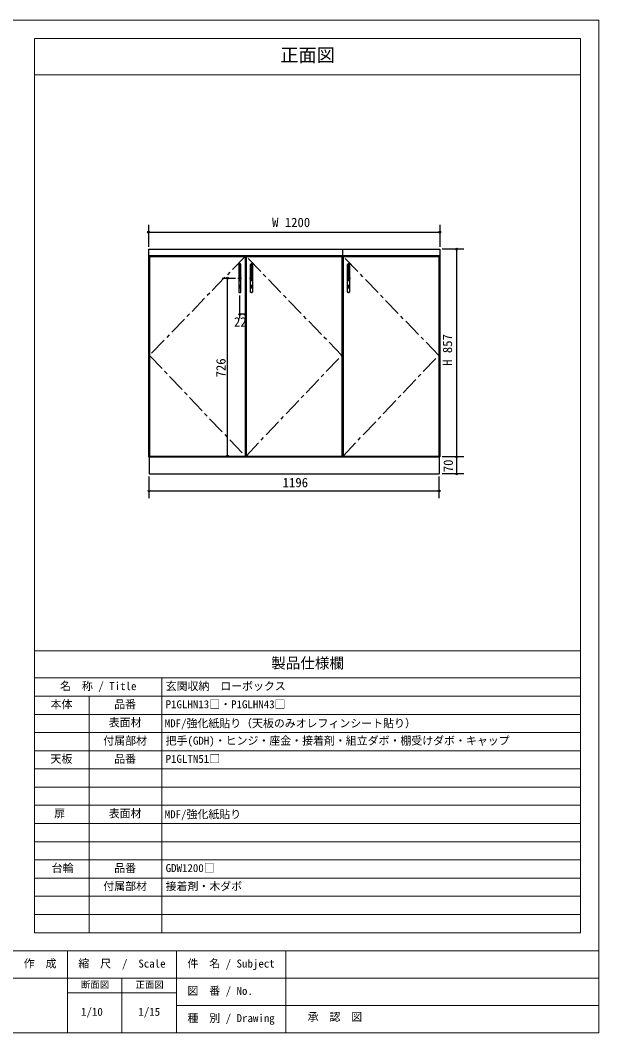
# Model space of a CAD drawing. Units: millimetres on the paper, enlarged 5 times, with parts at other scales. Extents: x -1044 to 931, y -502 to 889.
# Drawn here: x 136 to 931, y -502 to 889 of the extents above; entities that cross this region are included whole.
import ezdxf
from ezdxf.enums import TextEntityAlignment as Align

# ---------------------------------------------------------------- set-up
doc = ezdxf.new("R2010")
doc.units = ezdxf.units.MM
doc.header["$LTSCALE"] = 5
doc.header["$PDMODE"] = 32
doc.header["$PDSIZE"] = 2.5
doc.linetypes.add('CHAIN1', pattern=[8, 5, -1, 1, -1])
doc.layers.add('0-0_0', color=7, linetype='Continuous', lineweight=18)
doc.layers.add('1-0_H-SYM', color=7, linetype='Continuous')
doc.styles.add('ＭＳ ゴシック', font='')
doc.styles.get('ＭＳ ゴシック').set_extended_font_data('MS Gothic')

msp = doc.modelspace()

# ---------------------------------------------------------------- linework, layer by layer
at = {"layer": '0-0_0'}
for p, q in [((931.044, 889.147), (931.044, -502.103)), ((156.044, 864.147), (156.044, -364.603)), ((156.044, 864.147), (906.044, 864.147)), ((906.044, 864.147), (906.044, -364.603)), ((156.044, 814.147), (906.044, 814.147)), ((156.044, 22.897), (906.044, 22.897)), ((156.044, -14.603), (906.044, -14.603)), ((331.044, -14.603), (331.044, -364.603)), ((156.044, -39.603), (906.044, -39.603)), ((231.044, -39.603), (231.044, -364.603)), ((156.044, -64.603), (906.044, -64.603)), ((156.044, -89.603), (906.044, -89.603)), ((156.044, -114.603), (906.044, -114.603)), ((156.044, -139.603), (906.044, -139.603)), ((156.044, -164.603), (906.044, -164.603)), ((156.044, -189.603), (906.044, -189.603)), ((156.044, -214.603), (906.044, -214.603)), ((156.044, -239.603), (906.044, -239.603)), ((156.044, -264.603), (906.044, -264.603)), ((156.044, -289.603), (906.044, -289.603)), ((156.044, -314.603), (906.044, -314.603)), ((156.044, -339.603), (906.044, -339.603)), ((906.044, -364.603), (156.044, -364.603)), ((156.044, -364.603), (906.044, -364.603)), ((-1043.956, -389.603), (931.044, -389.603)), ((201.044, -389.603), (201.044, -502.103)), ((351.044, -502.103), (351.044, -389.603)), ((501.044, -502.103), (501.044, -389.603)), ((931.044, -427.103), (-643.956, -427.103)), ((276.044, -427.103), (276.044, -502.103)), ((201.044, -447.103), (351.044, -447.103)), ((931.044, -464.603), (351.044, -464.603)), ((931.044, -502.103), (-1043.956, -502.103))]:
    msp.add_line(p, q, dxfattribs=at)
msp.add_lwpolyline([(-1043.956, -502.103), (-1043.956, 889.147), (931.044, 889.147)], dxfattribs=at)
at = {"layer": '1-0_H-SYM', "color": 4}
for p, q in [((312.54, 608.022), (312.54, 578.022)), ((712.54, 608.022), (712.54, 578.022)), ((312.54, 598.022), (712.54, 598.022)), ((745.873, 574.688), (715.873, 574.688)), ((735.873, 265.688), (735.873, 574.688)), ((413.482, 534.688), (431.815, 534.688)), ((420.873, 290.355), (420.873, 534.688)), ((437.873, 479.473), (437.873, 510.715)), ((445.207, 485.062), (437.873, 485.062)), ((745.873, 289.022), (715.873, 289.022)), ((745.873, 265.688), (715.873, 265.688)), ((313.207, 232.355), (313.207, 262.355)), ((711.873, 232.355), (711.873, 262.355)), ((313.207, 242.355), (711.873, 242.355))]:
    msp.add_line(p, q, dxfattribs=at)
at = {"layer": '1-0_H-SYM'}
for p, q in [((312.54, 574.688), (579.207, 574.688)), ((312.54, 574.688), (312.54, 566.022)), ((579.207, 574.688), (579.207, 566.022)), ((579.207, 574.688), (579.207, 566.022)), ((312.54, 566.022), (579.207, 566.022)), ((312.54, 566.022), (312.54, 289.022)), ((313.873, 564.688), (313.873, 290.355)), ((313.873, 564.688), (445.207, 564.688)), ((318.207, 564.688), (318.207, 566.022)), ((445.207, 564.688), (445.207, 290.355)), ((445.207, 560.355), (446.54, 560.355)), ((446.54, 564.688), (446.54, 290.355)), ((446.54, 564.688), (577.873, 564.688)), ((573.54, 564.688), (573.54, 566.022)), ((577.873, 564.688), (577.873, 290.355)), ((579.207, 566.022), (579.207, 289.022)), ((579.207, 566.022), (579.207, 289.022)), ((579.207, 566.022), (712.54, 566.022)), ((579.873, 564.688), (579.873, 290.355)), ((579.873, 564.688), (711.207, 564.688)), ((584.873, 564.688), (584.873, 566.022)), ((706.873, 564.688), (706.873, 566.022)), ((711.207, 564.688), (711.207, 290.355)), ((712.54, 566.022), (712.54, 289.022)), ((436.457, 553.688), (436.457, 515.688)), ((438.79, 554.188), (436.957, 554.188)), ((439.29, 515.688), (439.29, 553.688)), ((452.457, 515.688), (452.457, 553.688)), ((452.957, 554.188), (454.79, 554.188)), ((455.29, 553.688), (455.29, 515.688)), ((585.79, 515.688), (585.79, 553.688)), ((586.29, 554.188), (588.123, 554.188)), ((588.623, 553.688), (588.623, 515.688)), ((436.957, 515.188), (438.79, 515.188)), ((454.79, 515.188), (452.957, 515.188)), ((588.123, 515.188), (586.29, 515.188)), ((445.207, 434.022), (446.54, 434.022)), ((445.207, 430.022), (446.54, 430.022)), ((445.207, 366.022), (446.54, 366.022)), ((445.207, 362.022), (446.54, 362.022)), ((445.207, 295.688), (446.54, 295.688)), ((312.54, 289.022), (579.207, 289.022)), ((313.207, 289.022), (313.207, 265.688)), ((313.873, 290.355), (445.207, 290.355)), ((318.207, 290.355), (318.207, 289.022)), ((446.54, 290.355), (577.873, 290.355)), ((573.54, 290.355), (573.54, 289.022)), ((579.207, 289.022), (712.54, 289.022)), ((579.873, 290.355), (711.207, 290.355)), ((584.873, 290.355), (584.873, 289.022)), ((706.873, 290.355), (706.873, 289.022)), ((711.873, 289.022), (711.873, 265.688)), ((313.207, 265.688), (579.873, 265.688)), ((579.873, 265.688), (711.873, 265.688))]:
    msp.add_line(p, q, dxfattribs=at)
at = {"layer": '1-0_H-SYM', "color": 4, "linetype": 'CHAIN1'}
for p, q in [((577.873, 428.688), (446.54, 564.688)), ((711.207, 428.688), (579.873, 564.688)), ((437.873, 555.576), (437.873, 514.119)), ((453.873, 555.576), (453.873, 514.119)), ((587.207, 555.576), (587.207, 514.119)), ((435.443, 534.688), (440.471, 534.688)), ((451.443, 534.688), (456.471, 534.688)), ((584.777, 534.688), (589.804, 534.688)), ((446.54, 290.355), (577.873, 428.688)), ((579.873, 290.355), (711.207, 428.688))]:
    msp.add_line(p, q, dxfattribs=at)
at = {"layer": '1-0_H-SYM'}
msp.add_lwpolyline([(579.207, 574.688), (712.54, 574.688), (712.54, 566.022)], dxfattribs=at)
at = {"layer": '1-0_H-SYM', "color": 4, "linetype": 'CHAIN1'}
msp.add_lwpolyline([(445.207, 564.688), (313.873, 428.688), (445.207, 290.355)], dxfattribs=at)
at = {"layer": '1-0_H-SYM'}
for centre, start, end in [((436.957, 553.688), 90, 180), ((438.79, 553.688), 0, 90), ((452.957, 553.688), 90, 180), ((454.79, 553.688), 0, 90), ((586.29, 553.688), 90, 180), ((588.123, 553.688), 0, 90), ((436.957, 515.688), 180, 270), ((438.79, 515.688), 270, 0), ((452.957, 515.688), 180, 270), ((454.79, 515.688), 270, 0), ((586.29, 515.688), 180, 270), ((588.123, 515.688), 270, 0)]:
    msp.add_arc(centre, 0.5, start, end, dxfattribs=at)
at = {"layer": '1-0_H-SYM', "color": 4}
for p in [(312.54, 598.022), (712.54, 598.022), (735.873, 574.688), (420.873, 534.688), (437.873, 485.062), (445.207, 485.062), (420.873, 290.355), (735.873, 289.022), (735.873, 265.688), (313.207, 242.355), (711.873, 242.355)]:
    msp.add_point(p, dxfattribs=at)

# ---------------------------------------------------------------- texts
at = {"layer": '0-0_0', "style": 'ＭＳ ゴシック'}
for s, height, p in [('正面図', 18.33, (493.544, 826.647)), ('製品仕様欄', 14.66, (481.044, -5.853)), ('名\u3000称 / Title', 11, (191.044, -34.603)), ('玄関収納\u3000ローボックス', 11, (336.044, -34.603)), ('本体', 11, (177.871, -59.603)), ('品番', 11, (265.419, -59.603)), ('P1GLHN13□・P1GLHN43□', 11, (336.044, -59.603)), ('表面材', 11, (257.919, -84.603)), ('MDF/強化紙貼り（天板のみオレフィンシート貼り）', 11, (334.794, -85.728)), ('付属部材', 11, (250.419, -109.603)), ('把手(GDH)・ヒンジ・座金・接着剤・組立ダボ・棚受けダボ・キャップ', 11, (336.044, -109.603)), ('天板', 11, (177.871, -134.603)), ('品番', 11, (265.419, -134.603)), ('P1GLTN51□', 11, (336.044, -134.603)), ('扉', 11, (182.919, -209.603)), ('表面材', 11, (257.919, -209.603)), ('MDF/強化紙貼り', 11, (334.794, -210.728)), ('台輪', 11, (179.582, -284.603)), ('品番', 11, (265.419, -284.603)), ('GDW1200□', 11, (336.044, -284.603)), ('付属部材', 11, (250.419, -309.603)), ('接着剤・木ダボ', 11, (336.044, -309.603)), ('作\u3000成', 11, (141.044, -415.853)), ('縮\u3000尺\u3000/\u3000Scale', 11, (216.044, -415.853)), ('件\u3000名 / Subject', 11, (366.044, -415.853)), ('断面図', 9.164, (219.794, -443.353)), ('正面図', 9.164, (294.794, -443.353)), ('図\u3000番 / No.', 11, (365.965, -453.353)), ('1/10', 11, (219.794, -482.103)), ('1/15', 11, (298.544, -482.103)), ('種\u3000別 / Drawing', 11, (366.044, -490.853)), ('承\u3000認\u3000図', 11, (531.13, -489.068))]:
    msp.add_text(s, height=height, dxfattribs=at).set_placement(p, align=Align.BOTTOM_LEFT)
at = {"layer": '1-0_H-SYM', "style": 'ＭＳ ゴシック'}
for s, p in [('W 1200', (482.258, 601.08)), ('22', (429.93, 464.38)), ('1196', (496.789, 243.681))]:
    msp.add_text(s, height=12.83, dxfattribs=at).set_placement(p, align=Align.BOTTOM_LEFT)
for s, p in [('H 857', (733.42, 414.231)), ('726', (422.217, 398.357)), ('70', (734.507, 268.098))]:
    msp.add_text(s, height=12.83, rotation=90, dxfattribs=at).set_placement(p, align=Align.BOTTOM_LEFT)

doc.saveas('drawing.dxf')
